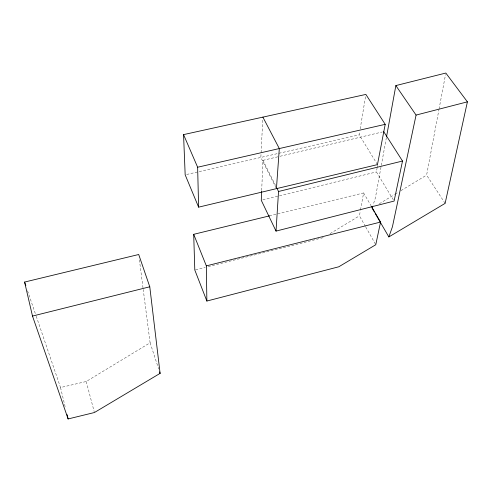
<?xml version="1.0" encoding="UTF-8"?>
<svg xmlns="http://www.w3.org/2000/svg" width="492" height="492" viewBox="0 0 492 492"><rect width="100%" height="100%" fill="white"/><g stroke="black" fill="none" stroke-linecap="round" stroke-linejoin="round"><path stroke-width="0.37" stroke-dasharray="2.46 1.84" d="M261.689 190.502L262.956 160.343L279.358 156.444M262.734 120.177L260.852 157.44L276.098 187.969M377.456 164.617L359.215 134.839L359.713 131.844M360.206 128.855L365.501 96.666M393.305 199.783L376.398 171.929L377.075 168.196M377.21 167.452L377.616 165.214M365.378 226.345L359.437 215.834L360.378 210.668M360.513 209.93L363.6 192.944L269.708 215.81M386.374 137.612L375.378 197.938L373.041 205.225M445.119 203.374L426.607 175.103L438.901 109.821M439.042 109.07L445.537 74.55M36.242 316.258L60.522 387.548L86.229 381.509L150.109 342.783L143.227 289.511M330.101 233.626L359.437 215.834M379.332 203.762L394.436 194.604M395.088 194.205L398.372 192.218M400.998 190.625L426.607 175.103M195.545 269.819L205.225 267.384M208.202 266.633L323.582 237.575M262.759 199.943L376.398 171.929M280.102 156.265L382.21 131.985M186.653 174.482L359.215 134.839M363.6 192.944L370.925 205.521M365.747 227.003L375.771 244.733M262.956 160.343L275.489 185.398M27.57 290.797L35.996 315.526M150.109 342.783L158.676 368.994M86.229 381.509L94.224 411.792M60.522 387.548L65.461 407.997M139.396 259.831L143.129 288.749"/><path stroke-width="0.74" d="M261.658 191.259L261.277 200.305L276.03 231.099L394.092 201.08L402.511 161.038L383.698 131.628M276.03 231.099L278.534 191.493L276.842 188.104M276.436 188.645L279.315 148.566L262.888 117.139M386.509 136.862L395.857 85.583L445.82 73.05L467.4 101.844L445.119 203.374L388.852 236.923L375.15 213.374M385.205 124.341L377.456 164.617L198.614 207.157L185.17 174.826L183.559 134.611L365.87 94.421L385.205 124.341L197.636 167.231L198.614 207.157M371.306 206.179L380.556 222.064L375.771 244.733L338.791 266.787L206.868 301.049L194.801 270.01L193.7 234.321L269.708 215.81M395.857 85.583L416.066 115.079L392.425 226.8L388.852 236.923M372.573 206.683L372.106 208.141L374.394 212.064M160.103 373.36L94.415 412.53L68.111 418.95L32.497 316.067L24.6 282.064L138.707 254.505L149.777 286.793L160.103 373.36L159.629 371.909M416.066 115.079L467.4 101.844M206.868 301.049L206.345 265.883L380.556 222.064M32.497 316.067L149.777 286.793M278.534 191.493L402.511 161.038M183.559 134.611L197.636 167.231M193.7 234.321L206.345 265.883M24.6 282.064L25.836 285.704M67.053 414.572L68.111 418.95"/></g></svg>
